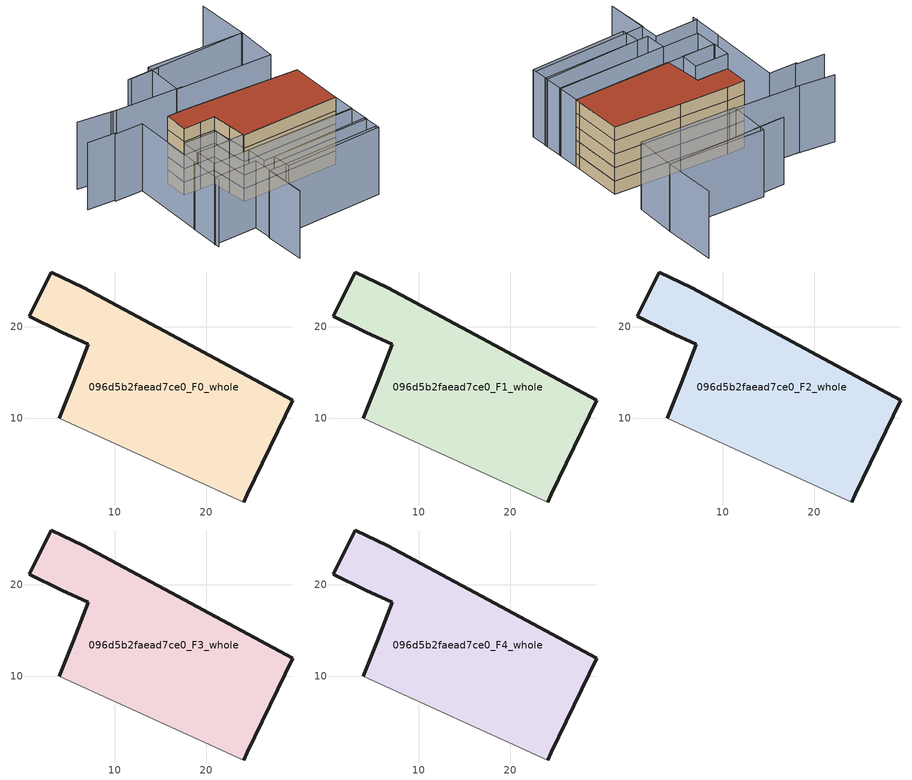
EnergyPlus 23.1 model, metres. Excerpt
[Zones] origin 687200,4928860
096d5b2faead7ce0_F0_whole
 floor ground (EU_floor_Construction): 29.4,11.97 24.47,1.76 24.05,0.89 3.95,10 5.47,13.86 7.14,18.07 4.23,19.41 0.71,21.13 3.07,25.96 6.65,24.23 16.15,19.11 z0
 wall outside (EU_wall_Construction): 24.05,0.89 24.47,1.76 29.4,11.97 16.15,19.11 6.65,24.23 3.07,25.96 0.71,21.13 4.23,19.41 7.14,18.07 5.47,13.86 3.95,10 z0:3
 wall adiabatic (EU_wall_Construction): 3.95,10 24.05,0.89 z0:3
096d5b2faead7ce0_F1_whole
 floor to 096d5b2faead7ce0_F0_whole (EU_floor_Construction): 29.4,11.97 24.47,1.76 24.05,0.89 3.95,10 5.47,13.86 7.14,18.07 4.23,19.41 0.71,21.13 3.07,25.96 6.65,24.23 16.15,19.11 z3
 wall outside (EU_wall_Construction): 24.05,0.89 24.47,1.76 29.4,11.97 16.15,19.11 6.65,24.23 3.07,25.96 0.71,21.13 4.23,19.41 7.14,18.07 5.47,13.86 3.95,10 z3:6
 wall adiabatic (EU_wall_Construction): 3.95,10 24.05,0.89 z3:6
096d5b2faead7ce0_F2_whole
 floor to 096d5b2faead7ce0_F1_whole (EU_floor_Construction): 29.4,11.97 24.47,1.76 24.05,0.89 3.95,10 5.47,13.86 7.14,18.07 4.23,19.41 0.71,21.13 3.07,25.96 6.65,24.23 16.15,19.11 z6
 wall outside (EU_wall_Construction): 24.05,0.89 24.47,1.76 29.4,11.97 16.15,19.11 6.65,24.23 3.07,25.96 0.71,21.13 4.23,19.41 7.14,18.07 5.47,13.86 3.95,10 z6:9
 wall adiabatic (EU_wall_Construction): 3.95,10 24.05,0.89 z6:9
096d5b2faead7ce0_F3_whole
 floor to 096d5b2faead7ce0_F2_whole (EU_floor_Construction): 29.4,11.97 24.47,1.76 24.05,0.89 3.95,10 5.47,13.86 7.14,18.07 4.23,19.41 0.71,21.13 3.07,25.96 6.65,24.23 16.15,19.11 z9
 wall outside (EU_wall_Construction): 24.05,0.89 24.47,1.76 29.4,11.97 16.15,19.11 6.65,24.23 3.07,25.96 0.71,21.13 4.23,19.41 7.14,18.07 5.47,13.86 3.95,10 z9:12
 wall adiabatic (EU_wall_Construction): 3.95,10 24.05,0.89 z9:12
096d5b2faead7ce0_F4_whole
 floor to 096d5b2faead7ce0_F3_whole (EU_floor_Construction): 29.4,11.97 24.47,1.76 24.05,0.89 3.95,10 5.47,13.86 7.14,18.07 4.23,19.41 0.71,21.13 3.07,25.96 6.65,24.23 16.15,19.11 z12
 wall outside (EU_wall_Construction): 24.05,0.89 24.47,1.76 29.4,11.97 16.15,19.11 6.65,24.23 3.07,25.96 0.71,21.13 4.23,19.41 7.14,18.07 5.47,13.86 3.95,10 z12:15
 wall adiabatic (EU_wall_Construction): 3.95,10 24.05,0.89 z12:15
 roof outside (EU_roof_Construction): 24.47,1.76 29.4,11.97 16.15,19.11 6.65,24.23 3.07,25.96 0.71,21.13 4.23,19.41 7.14,18.07 5.47,13.86 3.95,10 24.05,0.89 z15
shading: -8.84,-8.73 -5.06,-0.21 / -5.06,-0.21 18.48,-10.64 / -12.15,7.83 -3.16,3.76 / -3.16,3.76 -8.8,-8.71 / -9.05,13.83 -12.52,6.75 / -12.39,34.9 -6.65,31.83 / -7.16,31.8 -1.5,28.98 / -1.5,28.98 -9.09,13.75 / 41.19,38.37 36.19,27.34 / 36.19,27.34 11.24,38.67 / 13.8,28.46 -0.53,36.13 / 17.68,35.69 11.83,38.3 / 0.41,35.56 -6.82,40.13 / -0.17,1.29 20.05,-7.39 / 20.05,-7.39 18.36,-11.32 / 18.36,-11.32 -1.85,-2.64 / -1.85,-2.64 -0.17,1.29 / -0.39,6.69 21.93,-3.5 / 21.93,-3.5 19.93,-7.89 / 19.93,-7.89 -2.39,2.3 / -2.39,2.3 -0.39,6.69 / -5.69,14.8 24.05,0.89 / 24.05,0.89 21.89,-3.73 / 21.89,-3.73 -7.85,10.18 / -7.85,10.18 -5.69,14.8 / 0.84,11.55 -5.81,14.86 / -5.81,14.86 -3.91,18.68 / -3.91,18.68 2.74,15.37 / 2.74,15.37 0.84,11.55 / 16.9,37.34 36.08,27.38 / 36.08,27.38 31.68,18.91 / 31.68,18.91 12.5,28.87 / 12.5,28.87 16.9,37.34 z0:15
[Building]
EU S2 Campaign: North Axis=0; Terrain=City; Solar Distribution=FullExterior
[Site:Location]
Bologna: Latitude=44.5; Longitude=11.25; Time Zone=1; Elevation=37
[SizingPeriod:WeatherFileDays]
AnnualSizingPeriod: Begin Month=1; Begin Day of Month=1; End Month=12; End Day of Month=31; Day of Week for Start Day=Monday; Use Weather File Daylight Saving Period=No; Use Weather File Rain and Snow Indicators=No
[MATERIAL]
EU_InternalMass_Material: Roughness=MediumRough; Thickness=0.1; Conductivity=1; Density=1800; Specific Heat=900; Thermal Absorptance=0.9; Solar Absorptance=0.7; Visible Absorptance=0.7
[MATERIAL:NOMASS] Roughness=MediumRough; Thermal Absorptance=0.9; Solar Absorptance=0.7; Visible Absorptance=0.7
Name | Thermal Resistance
EU_wall_NoMass | 0.905828
EU_roof_NoMass | 0.37593
EU_floor_NoMass | 0.67114
[CONSTRUCTION]
EU_wall_Construction: EU_wall_NoMass
EU_roof_Construction: EU_roof_NoMass
EU_floor_Construction: EU_floor_NoMass
EU_InternalMass_Construction: EU_InternalMass_Material
[ZONE] Type=1; Multiplier=1; Ceiling Height=autocalculate; Floor Area=autocalculate; Part of Total Floor Area=Yes
Name | Volume
096d5b2faead7ce0_F0_whole | 996.675
096d5b2faead7ce0_F1_whole; 096d5b2faead7ce0_F2_whole; 096d5b2faead7ce0_F3_whole; 096d5b2faead7ce0_F4_whole | 996.679
[INTERNALMASS] Construction=EU_InternalMass_Construction; Surface Area=312.46
Name | Zone or ZoneList
096d5b2faead7ce0_F0_whole_EU_InternalMass | 096d5b2faead7ce0_F0_whole
096d5b2faead7ce0_F1_whole_EU_InternalMass | 096d5b2faead7ce0_F1_whole
096d5b2faead7ce0_F2_whole_EU_InternalMass | 096d5b2faead7ce0_F2_whole
096d5b2faead7ce0_F3_whole_EU_InternalMass | 096d5b2faead7ce0_F3_whole
096d5b2faead7ce0_F4_whole_EU_InternalMass | 096d5b2faead7ce0_F4_whole
[OTHEREQUIPMENT] Fuel Type=Electricity; Design Level Calculation Method=Watts/Area; Power per Zone Floor Area=1; Fraction Latent=0; Fraction Radiant=0; Fraction Lost=0; Carbon Dioxide Generation Rate=0; EndUse Subcategory=EU_Step8_InternalGains
Name | Zone or ZoneList or Space or SpaceList | Schedule
EU_Step8_InternalGain_096d5b2faead7ce0_F0_whole_f000 | 096d5b2faead7ce0_F0_whole | EU_Step8_GainSchedule_096d5b2faead7ce0_F0_whole_f000
EU_Step8_InternalGain_096d5b2faead7ce0_F1_whole_f000 | 096d5b2faead7ce0_F1_whole | EU_Step8_GainSchedule_096d5b2faead7ce0_F1_whole_f000
EU_Step8_InternalGain_096d5b2faead7ce0_F2_whole_f000 | 096d5b2faead7ce0_F2_whole | EU_Step8_GainSchedule_096d5b2faead7ce0_F2_whole_f000
EU_Step8_InternalGain_096d5b2faead7ce0_F3_whole_f000 | 096d5b2faead7ce0_F3_whole | EU_Step8_GainSchedule_096d5b2faead7ce0_F3_whole_f000
EU_Step8_InternalGain_096d5b2faead7ce0_F4_whole_f000 | 096d5b2faead7ce0_F4_whole | EU_Step8_GainSchedule_096d5b2faead7ce0_F4_whole_f000
[ZONEVENTILATION:DESIGNFLOWRATE] Schedule=EU_AlwaysOn; Design Flow Rate Calculation Method=AirChanges/Hour; Air Changes per Hour=0.73129; Ventilation Type=Natural; Fan Pressure Rise=0; Fan Total Efficiency=1; Constant Term Coefficient=1; Temperature Term Coefficient=0; Velocity Term Coefficient=0; Velocity Squared Term Coefficient=0; Minimum Indoor Temperature=-100; Maximum Indoor Temperature=100; Delta Temperature=-100; Minimum Outdoor Temperature=-100; Maximum Outdoor Temperature=100; Maximum Wind Speed=40
Name | Zone or ZoneList or Space or SpaceList
EU_ConstantAir_096d5b2faead7ce0_F0_whole | 096d5b2faead7ce0_F0_whole
EU_ConstantAir_096d5b2faead7ce0_F1_whole | 096d5b2faead7ce0_F1_whole
EU_ConstantAir_096d5b2faead7ce0_F2_whole | 096d5b2faead7ce0_F2_whole
EU_ConstantAir_096d5b2faead7ce0_F3_whole | 096d5b2faead7ce0_F3_whole
EU_ConstantAir_096d5b2faead7ce0_F4_whole | 096d5b2faead7ce0_F4_whole
[HVACTEMPLATE:THERMOSTAT] Constant Heating Setpoint=20; Constant Cooling Setpoint=50
EU_HeatOnly_096d5b2faead7ce0_F0_whole; EU_HeatOnly_096d5b2faead7ce0_F1_whole; EU_HeatOnly_096d5b2faead7ce0_F2_whole; EU_HeatOnly_096d5b2faead7ce0_F3_whole; EU_HeatOnly_096d5b2faead7ce0_F4_whole
[HVACTEMPLATE:ZONE:IDEALLOADSAIRSYSTEM] System Availability Schedule=EU_AlwaysOn; Maximum Heating Supply Air Temperature=50; Minimum Cooling Supply Air Temperature=13; Maximum Heating Supply Air Humidity Ratio=0.0156; Minimum Cooling Supply Air Humidity Ratio=0.0077; Heating Limit=NoLimit; Cooling Limit=NoLimit; Heating Availability Schedule=EU_AlwaysOn; Cooling Availability Schedule=EU_CoolingOff; Dehumidification Control Type=ConstantSensibleHeatRatio; Cooling Sensible Heat Ratio=0.7; Dehumidification Setpoint=60; Humidification Control Type=None; Humidification Setpoint=30; Outdoor Air Method=None; Outdoor Air Flow Rate per Person=0.00944; Outdoor Air Flow Rate per Zone Floor Area=0; Outdoor Air Flow Rate per Zone=0; Demand Controlled Ventilation Type=None; Outdoor Air Economizer Type=NoEconomizer; Heat Recovery Type=None; Sensible Heat Recovery Effectiveness=0.7; Latent Heat Recovery Effectiveness=0.65
Name | Template Thermostat
096d5b2faead7ce0_F0_whole | EU_HeatOnly_096d5b2faead7ce0_F0_whole
096d5b2faead7ce0_F1_whole | EU_HeatOnly_096d5b2faead7ce0_F1_whole
096d5b2faead7ce0_F2_whole | EU_HeatOnly_096d5b2faead7ce0_F2_whole
096d5b2faead7ce0_F3_whole | EU_HeatOnly_096d5b2faead7ce0_F3_whole
096d5b2faead7ce0_F4_whole | EU_HeatOnly_096d5b2faead7ce0_F4_whole
[SIZING:ZONE] Zone Cooling Design Supply Air Temperature Input Method=SupplyAirTemperature; Zone Cooling Design Supply Air Temperature=13; Zone Heating Design Supply Air Temperature Input Method=SupplyAirTemperature; Zone Heating Design Supply Air Temperature=50; Zone Cooling Design Supply Air Humidity Ratio=0.008; Zone Heating Design Supply Air Humidity Ratio=0.008; Cooling Design Air Flow Method=DesignDay; Cooling Design Air Flow Rate=0; Cooling Minimum Air Flow per Zone Floor Area=0.000762; Cooling Minimum Air Flow=0; Cooling Minimum Air Flow Fraction=0.2; Heating Design Air Flow Method=DesignDay; Heating Design Air Flow Rate=0; Heating Maximum Air Flow per Zone Floor Area=0.002032; Heating Maximum Air Flow=0.141576; Heating Maximum Air Flow Fraction=0.3; Account for Dedicated Outdoor Air System=No; Dedicated Outdoor Air System Control Strategy=NeutralSupplyAir; Dedicated Outdoor Air Low Setpoint Temperature for Design=autosize; Dedicated Outdoor Air High Setpoint Temperature for Design=autosize; Zone Load Sizing Method=Sensible Load Only No Latent Load; Zone Latent Cooling Design Supply Air Humidity Ratio Input Method=HumidityRatioDifference; Zone Cooling Design Supply Air Humidity Ratio Difference=0.005; Zone Latent Heating Design Supply Air Humidity Ratio Input Method=HumidityRatioDifference; Zone Humidification Design Supply Air Humidity Ratio Difference=0.005
096d5b2faead7ce0_F0_whole; 096d5b2faead7ce0_F1_whole; 096d5b2faead7ce0_F2_whole; 096d5b2faead7ce0_F3_whole; 096d5b2faead7ce0_F4_whole
[SCHEDULE:CONSTANT]
Name | Hourly Value
EU_AlwaysOn | 1
EU_CoolingOff | 0
[SCHEDULE:FILE] Column Number=1; Rows to Skip at Top=0; Number of Hours of Data=8760; Column Separator=Comma; Interpolate to Timestep=No; Minutes per Item=60; Adjust Schedule for Daylight Savings=Yes
Name | File
EU_Step8_GainSchedule_096d5b2faead7ce0_F0_whole_f000 | ../../schedules/096d5b2faead7ce0/096d5b2faead7ce0_F0_whole_f000_gain.csv
EU_Step8_GainSchedule_096d5b2faead7ce0_F1_whole_f000 | ../../schedules/096d5b2faead7ce0/096d5b2faead7ce0_F1_whole_f000_gain.csv
EU_Step8_GainSchedule_096d5b2faead7ce0_F2_whole_f000 | ../../schedules/096d5b2faead7ce0/096d5b2faead7ce0_F2_whole_f000_gain.csv
EU_Step8_GainSchedule_096d5b2faead7ce0_F3_whole_f000 | ../../schedules/096d5b2faead7ce0/096d5b2faead7ce0_F3_whole_f000_gain.csv
EU_Step8_GainSchedule_096d5b2faead7ce0_F4_whole_f000 | ../../schedules/096d5b2faead7ce0/096d5b2faead7ce0_F4_whole_f000_gain.csv
